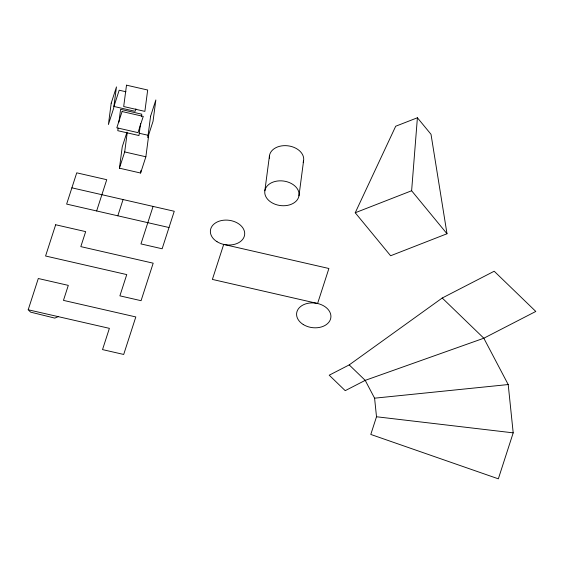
<?xml version="1.0" encoding="UTF-8"?>
<svg xmlns="http://www.w3.org/2000/svg" width="564" height="564" viewBox="0 0 564 564"><rect width="100%" height="100%" fill="white"/><g stroke="black" fill="none" stroke-linecap="round" stroke-linejoin="round"><path stroke-width="0.85" d="M447.005 233.757L411.621 190.752L417.402 117.763L395.709 126.223L355.228 212.755L390.612 255.76L447.005 233.757L431.009 134.302L417.402 117.763M118.116 128.134L117.784 130.693L138.963 135.543L140.535 123.579M118.905 122.148L120.59 109.331L141.775 114.182L141.437 116.741M139.357 133.28L148.677 135.416L145.864 156.778L140.612 173.035L119.434 168.185L122.247 146.823L126.978 132.195M119.434 168.185L124.686 151.935L127.161 133.132M140.612 173.035L140.951 170.469M264.854 190.752L269.486 155.565M298.969 195.828A17.251 12.366 7.5 0 0 275.126 181.453A17.251 12.366 7.5 0 0 271.644 202.589A17.251 12.366 7.5 0 0 298.969 195.828L303.601 160.641M28.2 309.77L38.296 278.51L68.3 285.377L63.457 300.379L135.818 316.94L123.699 354.453L102.521 349.602L109.388 328.347L28.2 309.77L30.604 312.139L54.807 318.11L58.205 316.637M96.641 210.957L106.744 179.697L76.739 172.831L66.637 204.09L169.003 227.518M135.903 108.873L135.113 111.312L113.935 106.462L119.187 90.212L125.969 91.763M117.82 215.8L123.072 199.55M148.156 137.045L148.677 135.416M153.077 206.417L140.958 243.923L162.136 248.773L174.255 211.267L71.889 187.833M349.208 364.901L365.211 380.362L374.588 398.184L376.505 416.761L370.795 434.442L498.343 478.829L513.198 432.856L508.206 384.549L483.827 338.224L442.225 298.011L349.208 364.901L329.221 375.194L345.217 390.662L365.211 380.362L483.827 338.224L535.8 311.448L494.198 271.235L442.225 298.011M355.228 212.755L411.621 190.752M374.588 398.184L508.206 384.549M376.505 416.761L513.198 432.856M124.686 151.935L145.864 156.778M269.451 158.216A17.251 12.366 7.5 0 1 287.95 145.815A17.251 12.366 7.5 0 1 303.143 162.347M111.214 103.156L108.401 124.517L113.653 108.267L116.466 86.905L111.214 103.156M126.505 85.171L123.692 106.54L144.87 111.383L147.683 90.021L126.505 85.171M150.595 116.198L147.782 137.56L153.034 121.309L155.847 99.948L150.595 116.198M55.667 224.754L45.571 256.007L126.752 274.59L119.885 295.846L141.07 300.69L153.182 263.184L80.821 246.623L85.672 231.621L55.667 224.754M122.078 111.538L116.826 127.788L138.004 132.639L143.256 116.381L122.078 111.538M223.696 244.409L212.381 279.42L317.588 303.495L328.897 268.492L223.696 244.409M217.013 241.702A17.251 12.366 7.5 0 0 244.55 235.301A17.251 12.366 7.5 0 0 221.017 220.651A17.251 12.366 7.5 0 0 217.013 241.702M303.242 324.512A17.251 12.366 7.5 0 0 330.772 318.11A17.251 12.366 7.5 0 0 307.246 303.453A17.251 12.366 7.5 0 0 303.242 324.512"/></g></svg>
